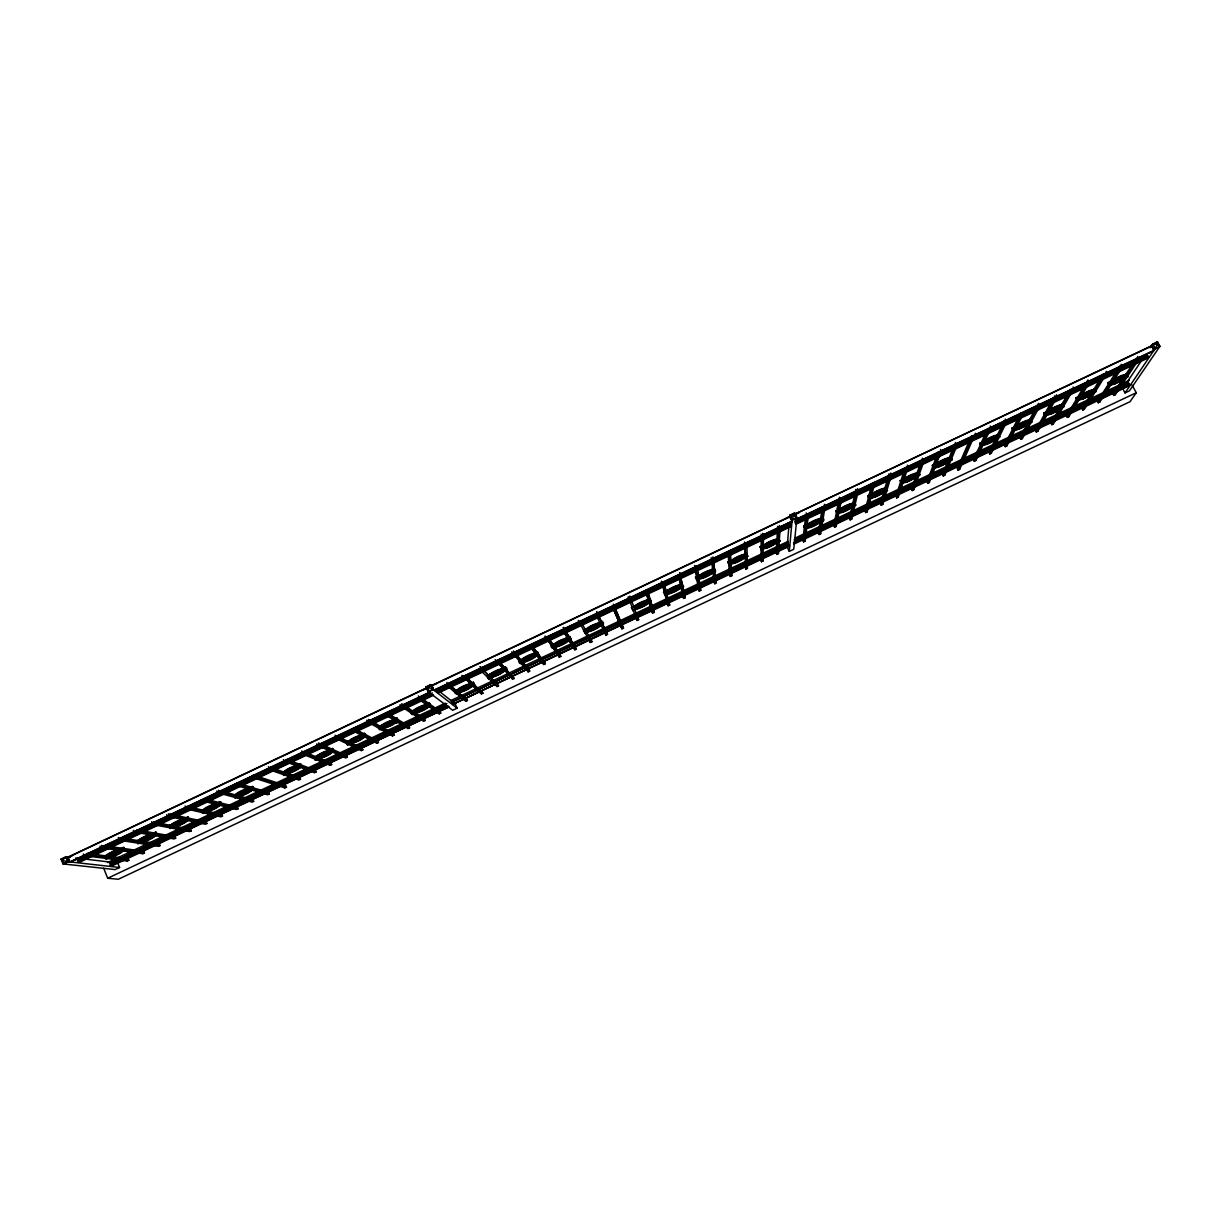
<?xml version="1.0" encoding="UTF-8"?>
<svg xmlns="http://www.w3.org/2000/svg" width="1221" height="1221" viewBox="0 0 1221 1221"><rect width="100%" height="100%" fill="white"/><g stroke="black" fill="none" stroke-linecap="round" stroke-linejoin="round"><path stroke-width="1.5" d="M61.05 859.08L62.988 860.622L62.958 863.919L67.766 861.66L65.858 856.806L61.05 859.08L62.958 863.919L63.721 862.85L63.675 864.01L115.14 869.581L119.582 867.49L117.781 863.003L75.717 857.981M764.178 545.299L760.042 546.703L761.355 549.923L765.521 547.42L761.355 549.923M761.065 536.05L761.4 561.752L762.957 561.019L763.552 535.012L762.743 533.394L762.515 544.597M761.4 561.752L761.889 535.79L761.095 534.188M776.297 551.022L777.685 526.343L778.494 527.96L776.938 554.426L778.494 553.693L780.158 527.182L779.349 525.564M778.433 540.781L778.769 535.073M779.853 541.193L778.54 537.957L779.853 541.193L775.701 543.147L779.883 540.644M784.935 519.108L789.728 516.559L431.807 685.439L433.913 690.17L792.032 521.184M787.24 523.733L791.986 521.779M791.498 519.703L790.43 517.429L790.613 518.284M789.025 524.877L787.163 547.069L789.315 551.373L793.726 549.297L796.901 518.009L794.581 513.385L789.804 515.628L792.124 520.268L789.315 551.373M788.049 542.582L788.308 544.047L451.724 702.106L788.049 542.582L788.308 544.047M790.002 524.206L789.743 522.619L790.002 524.206L437.164 690.704L436.172 689.468L437.164 690.704M789.132 544.749L789.392 546.214L452.732 704.334L789.132 544.749L789.392 546.214M791.147 526.48L790.887 524.908L437.21 691.803L437.53 692.505L438.202 693.04L791.147 526.48L790.887 524.908M796.26 517.49L795.176 515.14L795.314 515.903M794.489 514.3L796.809 518.925L1153.891 350.427L1151.372 345.909L794.489 514.3L1151.098 346.337M433.211 688.812L432.936 687.972M795.512 523.58L795.604 522.68L1148.274 356.257L1147.801 358.18L795.848 524.267L795.512 523.58L1147.419 357.509L1148.274 356.257M795.848 524.267L795.604 522.68M801.541 516.987L796.748 519.535M427.274 688.797L428.388 691.086M803.815 526.037L805.082 529.288L809.294 526.755L805.158 528.708L803.815 526.037L807.89 524.664M803.571 541.865L806.959 514.529L808.607 513.751L805.112 541.132L803.571 541.865L802.808 540.354L805.921 514.758M62.988 860.622L67.766 861.66L65.858 856.806L62.775 860.088M1144.871 355.632L1122.725 388.69L1125.045 392.918L1129.456 390.827L1159.538 346.886L1158.622 346.199L1159.95 346.276L1157.432 344.185L1157.416 341.758L1152.655 344.001L1155.173 348.534L1159.95 346.276L1157.416 341.758L1156.882 343.086L1152.242 344.612L1150.136 347.756M822.45 506.959L818.329 533.028L819.093 534.523L820.649 533.791L825.213 505.921L824.404 504.304M819.093 534.523L823.549 506.7L825.213 505.921M823.656 519.978C812.133 524.358 828.357 522.176 822.313 517.307M427.197 687.392L425.976 686.889L428.678 688.049L428.083 691.635L432.89 689.361L430.769 684.63L425.976 686.889L428.083 691.635L428.647 690.643L428.418 691.88L452.67 710.271L457.112 708.18L455.128 703.784L436.752 689.331M1156.882 343.086L1152.242 344.612L1154.776 349.13L1125.045 392.918M838.995 499.038L833.867 525.686L834.615 527.197L836.171 526.465L841.803 498.092L840.155 498.87L834.615 527.197M1157.157 343.681L1152.655 344.001L1155.173 348.534L1157.432 344.185M850.152 519.871L849.389 518.36L855.921 489.438L856.745 491.04L850.152 519.871L851.693 519.139L858.394 490.247L857.585 488.644M854.334 502.747L850.32 504.09L854.334 502.747L855.677 505.402L851.541 507.356L855.829 504.807L854.471 502.136M867.887 495.802L869.245 498.458L873.229 497.13L869.093 499.084L867.887 495.802L870.649 494.505M872.038 483.44L864.911 511.034L865.674 512.545L867.231 511.813L874.999 482.432L873.336 483.211L865.674 512.545M881.196 505.219L889.926 475.381L889.102 473.779L880.417 503.724L881.196 505.219L882.752 504.487L891.574 474.603L890.75 473M883.531 497.695L881.974 502.991L882.752 504.487M790.933 515.766L789.834 515.201L793.329 515.995L792.154 519.841L796.947 517.582L794.612 512.942L789.834 515.201L792.154 519.841L796.947 517.582L793.848 515.75L794.612 512.942L794.215 514.209L789.804 515.628M792.521 518.94L792.124 520.268L796.901 518.009L795.817 517.399M907.34 465.17L908.165 466.773L898.259 497.161L896.718 497.893L895.939 496.398L905.112 467.75M896.718 497.893L906.516 467.551L908.165 466.773M921.657 459.844L911.461 489.072L912.224 490.567L913.781 489.835L924.755 458.943L923.091 459.722L912.224 490.567M918.665 471.84L919.81 475.137L915.674 477.09M932.31 465.399L933.439 468.711L937.575 466.758L933.699 468.055L932.31 465.399L935.072 464.102M938.186 452.06L926.968 481.746L927.746 483.241L929.303 482.509L941.33 451.114L940.506 449.526M927.746 483.241L939.682 451.907L941.33 451.114M954.746 444.169L942.475 474.42L943.268 475.931L944.81 475.198L957.92 443.299L956.257 444.078L943.268 475.931M951.907 459.996L950.793 456.685L946.657 458.638L947.771 461.95L951.907 459.996L950.518 457.356L947.771 458.653M1155.356 347.741L1154.776 349.13L1159.538 346.886L1157.004 342.368M971.458 435.912L957.31 468.696L958.088 470.192L959.63 469.459L975.457 433.272M794.215 514.209L794.581 513.385M958.088 470.192L973.045 435.775M980.112 442.841L981.516 445.482L985.652 443.528L985.332 444.23L981.196 446.169L979.791 443.528L982.874 441.544M987.774 428.571L973.503 459.783L974.282 461.279L975.838 460.546L991.07 427.655L990.231 426.053M974.282 461.279L989.407 428.434L991.07 427.655M1004.334 420.696L989.01 452.472L989.788 453.968L991.345 453.235L1007.646 419.826L1005.982 420.604L989.788 453.968M1001.113 429.96L1003.54 424.939M1012.224 427.686L1013.628 430.326L1017.78 428.373L1017.398 429.09L1013.277 431.044L1011.858 428.403L1014.987 426.388M1005.295 446.642L1022.557 412.79L1024.221 412.011L1006.852 445.909L1005.295 446.642L1004.501 445.146L1020.848 412.896M1026.174 421.642L1030.692 418.971L1026.174 421.642L1027.594 424.282L1031.73 422.329L1032.111 421.611L1027.594 424.282M1026.968 424.71L1020.008 437.835L1020.802 439.331L1022.359 438.598L1040.78 404.197L1039.132 404.975L1020.802 439.331M1028.708 421.428L1037.407 405.021M1023.305 433.821L1027.685 425.61M1032.935 415.75L1036.431 409.172M1044.092 412.652L1045.512 415.277L1049.663 413.324L1049.251 414.056L1045.115 416.01L1043.696 413.385L1046.855 411.34M1053.921 397.237L1035.515 430.525L1036.308 432.005L1037.865 431.272L1057.355 396.367L1056.501 394.795M1047.236 411.462L1050.945 404.792M1036.308 432.005L1055.692 397.161L1057.355 396.367M1073.061 386.981L1073.915 388.553L1053.357 423.962L1051.815 424.694L1051.006 423.199L1058.424 410.317M1060.271 407.097L1070.466 389.362M1059.431 409.249L1063.995 406.562L1059.431 409.249L1058.012 406.624M1051.006 423.199L1054.425 419.246M1056.287 416.025L1059.08 411.172M1051.815 424.694L1072.267 389.331L1073.915 388.553M1076.342 397.435L1077.777 400.061L1081.913 398.107L1077.319 400.809L1075.899 398.183L1080.478 395.482M1066.498 415.888L1087.957 379.945L1088.827 381.517L1067.307 417.368L1066.498 415.888L1068.054 415.155L1068.863 416.651L1067.307 417.368M1071.977 408.608L1076.876 400.427M1068.863 416.651L1090.475 380.738L1088.827 381.517M1091.635 394.062L1096.244 391.346L1091.635 394.062L1090.2 391.437L1094.81 388.721M1090.811 394.322L1082.004 408.577L1082.798 410.058L1084.355 409.325L1107.035 372.924L1106.18 371.352M1092.764 391.147L1103.54 373.718M1085.515 404.67L1088.46 399.908M1095.359 388.797L1098.305 384.035M1082.798 410.058L1105.387 373.702L1107.035 372.924M457.112 708.18L433.211 689.621L431.089 684.889L430.494 685.836L430.769 684.63L428.449 687.53M1108.424 382.28L1109.874 384.905L1114.01 382.951L1113.506 383.73L1109.37 385.683L1107.935 383.058L1111.186 380.983M1098.305 402.747L1121.946 365.888L1123.595 365.11L1099.846 402.014L1098.305 402.747L1097.496 401.266L1120.054 365.918M1104.959 391.285L1107.92 386.66M1113.796 395.436L1138.506 358.074L1140.155 357.295L1115.338 394.704L1113.796 395.436L1112.987 393.956L1123.244 378.357M1125.304 375.229L1136.598 358.058M1126.891 373.58L1122.236 376.312L1123.686 378.922L1127.807 376.984L1126.891 373.58L1123.61 375.671M1112.987 393.956L1116.589 390.094M1119.688 385.409L1121.748 382.28M1123.686 378.922L1128.341 376.19M1126.907 374.481L1130.005 369.78M1133.088 365.094L1135.164 361.981M1127.822 383.806L1128.235 382.02L1127.822 383.806L1119.23 387.851M1137.926 360.027L1146.55 355.952L1147.023 354.029M1148.854 353.098L1153.311 351.282M1128.998 385.928L1129.41 384.157L1128.998 385.928L793.864 544.108M1131.974 384.951L1136.278 392.735L1129.974 401.724L118.376 879.242L107.692 878.25L103.724 868.299M65.72 857.966L66.56 856.898L70.223 857.325M61.767 859.157L66.56 856.898L68.468 861.736L119.582 867.49M431.089 684.889L426.312 687.148L428.418 691.88L433.211 689.621L428.983 687.286M427.029 687.698L68.071 857.081L69.979 861.904L429.136 692.429M68.574 857.127L427.258 687.881M432.036 685.622L789.697 516.865M69.063 857.188L72.268 855.692M427.503 688.064L422.481 690.14M794.428 514.926L799.19 512.683M70.482 861.965L429.716 692.521M434.142 690.353L792.017 521.474L789.728 516.559M796.168 519.597L1153.601 350.854L1153.235 350.168M70.971 862.011L75.275 859.706M83.333 853.998L84.005 855.677L85.668 854.898L128.846 860.317L128.205 858.745L111.294 856.577M100.03 846.122L100.702 847.801L102.366 847.008L144.444 852.945L143.819 851.373L103.526 845.604M160.058 845.588L119.063 839.132L117.384 839.926L158.501 846.321L160.058 845.588L159.432 844.016L142.628 841.33M133.394 830.372L134.081 832.05L135.745 831.257L175.671 838.217L175.03 836.644L136.889 829.914M191.285 830.845L152.427 823.381L150.763 824.175L189.713 831.577L191.285 830.845L190.629 829.288L153.602 822.069M166.758 814.636L167.445 816.3L169.124 815.521L206.883 823.488L206.242 821.916L168.437 813.842M222.481 816.116L185.806 807.646L184.127 808.424L220.925 816.849L222.481 816.116L221.84 814.56L208.989 811.553M216.789 791.025L217.491 792.688L219.154 791.895L253.693 801.388L253.037 799.831L220.284 790.735M300.473 779.303L269.185 768.299L267.506 769.093L298.916 780.051L300.473 779.303L299.817 777.746L270.223 767.261M284.188 761.217L285.851 760.439L316.071 771.947L314.514 772.679L284.188 761.217L283.47 759.554M331.654 764.59L302.518 752.563L300.854 753.357L330.097 765.323L331.654 764.59L330.983 763.033L303.525 751.617M317.506 745.497L319.185 744.703L347.252 757.234L345.68 757.966L317.506 745.497L316.804 743.833M362.835 749.877L335.836 736.843L334.172 737.621L361.279 750.61L362.835 749.877L362.164 748.32L336.813 736.004M367.49 721.901L369.154 721.123L394.001 735.164L392.445 735.897L367.49 721.901L366.773 720.253M400.809 706.181L402.472 705.402L425.152 720.466L423.595 721.199L400.809 706.181L400.076 704.532M440.735 713.11L419.124 697.542L417.46 698.336L439.178 713.842L440.735 713.11L440.048 711.568L419.826 696.947M429.609 692.78L424.587 694.856M434.386 690.537L438.934 688.095M467.429 700.503L447.664 684.081L446.001 684.859L465.873 701.251L467.429 700.503L448.336 683.607M462.637 676.999L464.301 676.22L482.997 693.162L481.44 693.894L461.904 675.366M480.952 668.36L479.288 669.154L497.008 686.538L498.565 685.805L480.204 666.727L498.565 685.805M495.924 661.294L497.588 660.515L514.133 678.464L512.576 679.197L495.177 659.661M512.561 653.449L514.224 652.655L529.7 671.123L528.144 671.855L511.813 651.816M545.833 637.744L547.496 636.965L560.836 656.425L559.279 657.157L545.085 636.11L552.335 646.626M564.133 629.12L562.469 629.899L574.832 649.816L576.388 649.084L563.369 627.487L576.388 649.084M597.39 613.415L595.726 614.209L605.952 635.134L607.509 634.401L596.626 611.797L607.509 634.401M668.146 605.769L662.225 582.829L663.888 582.051L669.703 605.036L668.146 605.769L661.904 582.982M680.494 574.206L678.83 574.984L683.699 598.427L685.256 597.695L679.715 572.588L684.157 594.368M699.236 591.101L695.451 567.139L697.115 566.361L700.793 590.369L699.236 591.101L698.504 589.575M713.72 558.516L712.072 559.31L714.789 583.76L716.345 583.028L712.942 556.913M745.863 569.093L745.283 543.635L746.947 542.841L747.42 568.36L745.863 569.093L744.535 543.849M761.889 535.79L763.552 535.012M778.494 527.96L780.158 527.182M856.745 491.04L858.394 490.247M889.926 475.381L891.574 474.603M136.996 832.356L78.602 859.905L76.862 859.019L77.137 859.737L86.905 855.143M89.194 854.059L135.668 832.127M139.118 830.494L203.709 800.03M206.242 798.824L430.418 693.04M436.477 690.17L790.094 523.305M794.795 521.092L854.99 492.674M858.18 491.193L887.682 477.258M890.948 475.732L1069.993 391.224M1073.442 389.606L1135.362 360.378M1138.796 358.76L1147.404 354.701M140.446 830.738L186.813 808.851M190.247 807.218L219.459 793.452M222.894 791.818L432.448 692.933M794.703 521.993L855.066 493.498M858.516 491.88L887.85 478.037M891.299 476.404L953.387 447.115M956.837 445.482L1084.462 385.256M1087.911 383.623L1101.708 377.121M1105.158 375.488L1134.477 361.66M78.083 862.133L432.799 694.734L433.501 695.268L79.548 862.285L78.083 862.133L77.808 861.416L430.769 694.856M437.53 692.505L791.223 525.595M795.939 523.366L1148.64 356.929M77.808 861.416L79.258 861.583L431.456 695.375M437.21 691.803L437.896 692.338L790.811 525.808M108.532 854.166L104.365 856.119L108.059 854.929M118.803 849.312L123.855 847.481L124.969 850.259L119.917 852.105L124.084 850.137L122.97 847.343M136.706 840.872L140.873 838.903L142.857 841.818L137.82 843.65L142.857 841.818M152.518 833.394L156.151 832.234L157.28 835.011L153.113 836.98L152.259 836.843L156.441 834.874L155.296 832.081M172.97 823.748L168.803 825.717L169.612 825.884M184.615 818.253L188.187 817.108L189.331 819.886L185.165 821.855L184.371 821.687L188.538 819.718L187.393 816.941M201.267 810.393L206.196 808.607L207.341 811.385L203.19 813.354M217.079 802.93L220.604 801.815L221.764 804.578L217.597 806.547L216.85 806.364L221.016 804.395L219.856 801.617M237.744 793.177L234.31 795.344M249.389 787.682L252.869 786.583L254.029 789.346L249.878 791.315L253.327 789.148L252.167 786.37M281.654 772.466L286.462 770.741L287.637 773.488L283.486 775.457L286.981 773.259M297.451 765.002L300.229 763.69L302.045 766.696L297.878 768.65L302.045 766.696M318.101 755.265L313.934 757.218L315.125 759.981L319.887 758.272L315.125 759.981M332.509 748.458L328.357 750.427L329.533 753.174L334.295 751.48L332.509 748.458L333.699 751.205L329.533 753.174M347.375 741.452L350.717 740.414M361.782 734.645L364.56 733.333L366.3 736.37L362.149 738.323L365.751 736.08L364.56 733.333M379.792 726.144L382.57 724.831M392.826 719.993L396.978 718.04L398.687 721.077C394.536 727.899 391.102 715.521 394.536 723.046M412.072 710.912L415.308 709.935M426.465 704.12L429.243 702.808L430.906 705.875L426.755 707.829L430.464 705.54L429.243 702.808M455.967 690.201L459.142 689.239L456.379 690.552M473.519 682.463L468.971 684.065L473.519 682.463L474.755 685.179L470.604 687.148L474.755 685.179M488.202 674.984L490.979 673.671L492.582 676.77L488.431 678.723L486.828 675.64M505.372 666.88C495.146 673.473 507.844 662.545 506.959 669.978L502.457 671.565L506.959 669.978M520.085 663.247C530.677 657.173 518.666 668.33 518.833 660.53L523.305 658.958A6.242 1.206 -24.7 0 0 523.107 659.798M533.226 653.739L537.683 652.182L533.531 654.135M552.594 644.596C560.973 642.063 546.474 644.963 552.747 648.382L556.898 646.413L555.357 643.299M565.598 638.461L569.749 636.507L571.275 639.636C566.62 644.886 562.713 636.507 570.009 636.919M587.576 628.082L589.087 631.226L584.935 633.18L583.424 630.051L587.82 628.525M597.817 623.259L601.968 621.306L599.419 623.046M631.364 607.417L635.515 605.463L636.965 608.623L632.814 610.592L631.532 607.89M645.741 600.64L649.893 598.687C655.601 607.661 637.713 601.449 650.045 599.16L651.327 601.846M663.568 592.231L667.719 590.262L669.139 593.452L664.987 595.405L663.568 592.231L667.719 590.262M678.052 585.943L680.708 584.142M695.527 577.136L699.679 575.183L700.991 577.869L696.916 580.341L695.527 577.136L696.916 580.341M714.041 568.406C703.54 575.198 716.468 564.026 715.414 571.611L711.263 573.565L715.414 571.611M727.869 561.889L732.005 559.92L733.333 562.606L729.212 565.094L727.869 561.889L729.212 565.094M746.382 553.144L747.71 556.364L743.558 558.318L742.231 555.097L744.993 553.8M777.167 538.614L774.373 540.476L777.136 539.178M818.177 519.261L820.939 517.963M886.385 487.072L882.066 489.667L883.424 492.322L887.56 490.369L883.607 491.697M917.292 472.496L914.3 474.45L917.063 473.138M998.595 434.127L994.123 436.782L998.244 434.829M1058.424 405.876L1062.56 403.937L1059.385 405.983M119.689 849.434L123.855 847.481M138.95 840.353L141.728 839.041M153.373 833.546L156.151 832.234M185.409 818.421L188.187 817.108M217.842 803.128L220.604 801.815M250.091 787.896L252.869 786.583M298.092 765.246L300.87 763.934M314.56 757.478L318.712 755.524M378.937 727.09L383.089 725.137M491.346 674.053L487.194 676.007L488.431 678.723M520.543 660.271L523.305 658.958M727.899 562.408L732.005 559.92M742.246 555.647L745.008 554.334M818.085 519.856L820.848 518.543M867.734 496.428L870.481 495.115M883.439 489.01L886.202 487.713M979.791 443.528L982.554 442.231M1011.858 428.403L1014.62 427.106M1043.696 413.385L1046.443 412.088M1075.899 398.183L1078.647 396.886M1090.2 391.437L1094.337 389.484M1107.935 383.058L1112.072 381.12M105.479 858.912L110.562 857.066L109.447 854.273M174.099 826.525L169.933 828.494L174.908 826.693L173.779 823.916M202.411 813.171L207.341 811.385M238.904 795.955L234.737 797.908L239.621 796.153L238.461 793.391M351.343 742.887L347.176 744.841L351.907 743.162M379.609 729.548C390.369 723.397 378.342 734.569 378.418 726.8M394.032 722.74L398.183 720.772L396.978 718.04M488.064 678.357L492.582 676.77M538.629 654.502L534.477 656.455L538.934 654.899L537.377 651.785M556.623 646.001L552.747 648.382M566.865 641.178L571.275 639.636M588.858 630.799L584.935 633.18M647.038 603.342L651.19 601.373M679.242 588.14C689.697 582.127 677.64 593.269 677.945 585.439M696.84 579.838L700.991 577.869M729.181 564.575L733.333 562.606M743.558 558.318L747.695 555.83M915.903 476.449L920.039 474.496M948.045 461.279L952.182 459.325M106.395 859.035L110.562 857.066M412.377 714.621C422.435 708.058 409.966 718.772 411.156 711.889M456.227 693.925C466.391 687.438 453.876 698.137 454.578 690.857M603.449 624.45C591.712 628.189 608.363 625.335 601.968 621.306M107.57 862.545L114.453 859.294M117.903 857.661L129.975 851.968M133.41 850.35L145.482 844.657M148.931 843.024L445.314 703.143M450.473 700.717L788.217 541.315M795.115 538.064L1008.775 437.21M1012.224 435.592L1088.048 399.801M1091.498 398.183L1129.394 380.296M198.657 822.328L109.676 863.552L259.234 792.154M262.668 790.536L274.725 784.844M278.174 783.21L446.932 703.571M794.245 539.651L897.542 490.903M900.991 489.27L1086.919 401.526M1090.353 399.893L1128.235 382.02M109.676 863.552L445.848 704.853M451.724 702.106L788.369 543.223M794.581 540.308L1128.586 382.661M202.091 820.71L214.118 815.033M217.567 813.415L229.594 807.737M233.028 806.104L446.153 705.524M794.489 541.117L943.97 470.573M947.404 468.94L990.368 448.672M993.802 447.054L1100.335 396.779M1103.769 395.146L1115.796 389.484M110.317 865.14L447.939 705.799L448.855 706.944L111.905 865.964L110.317 865.14L111.905 865.964M793.619 542.643L1129.41 384.157M110.592 865.826L448.855 706.944M452.732 704.334L789.453 545.405M793.543 543.452L1129.761 384.798M173.474 837.377L175.03 836.644M251.48 800.564L253.037 799.831M316.071 771.947L315.4 770.39L313.843 771.123L314.514 772.679M377.732 740.979L376.175 741.712L376.862 743.253L378.418 742.521L377.732 740.979L353.403 728.174M425.152 720.466L424.465 718.91L422.909 719.657L423.595 721.199M440.048 711.568L438.492 712.301L439.178 713.842M450.946 687.927L465.186 699.709L466.743 698.961M529.7 671.123L528.998 669.581L527.441 670.314L528.144 671.855M544.566 662.24L543.009 662.972L543.711 664.499L545.268 663.766L544.566 662.24L531.227 644.642M606.776 632.875L605.234 633.607L605.952 635.134M647.023 590.002L653.433 610.851L651.877 611.584L652.609 613.11L654.166 612.377L647.267 589.88L645.604 590.674L652.609 613.11M667.414 604.242L668.971 603.51L666.712 594.627M683.699 598.427L682.966 596.916L684.523 596.184L685.256 597.695M715.598 581.517L714.041 582.249L714.789 583.76M730.326 576.419L728.678 551.465L730.341 550.686L731.883 575.686L730.326 576.419L729.578 574.908L731.135 574.175L730.799 568.803M745.115 567.582L746.672 566.849L747.42 568.36M777.731 552.182L776.19 552.915L776.938 554.426M802.808 540.354L804.364 539.621L805.112 541.132M849.389 518.36L850.93 517.628L851.693 519.139M895.939 496.398L897.496 495.665L898.259 497.161M1004.501 445.146L1006.058 444.413L1006.852 445.909M1097.496 401.266L1099.037 400.534L1099.846 402.014M614.132 605.83L623.504 628.113L621.947 628.846L621.23 627.319L622.786 626.587L613.354 604.212M84.005 855.677L127.274 861.049L128.846 860.317M100.702 847.801L142.888 853.693L144.444 852.945M175.671 838.217L174.115 838.949L134.081 832.05M206.883 823.488L205.326 824.221L167.445 816.3M238.095 808.76L236.523 809.492L200.809 800.564L202.472 799.77L238.095 808.76L237.439 807.188L203.571 798.565M253.693 801.388L252.137 802.121L217.491 792.688M269.292 794.032L267.735 794.764L234.173 784.813L235.836 784.035L269.292 794.032L268.635 792.475L236.905 782.905M409.584 727.808L385.821 713.262L384.157 714.041L408.028 728.555L409.584 727.808L408.898 726.266L386.675 712.591M590.399 642.475L591.941 641.742L591.223 640.216L589.682 640.949L590.399 642.475L579.212 621.993M637.057 620.451L638.614 619.719L629.868 596.107L630.647 597.725L628.983 598.519L628.205 596.886L637.057 620.451L636.324 618.925M250.458 776.831L284.92 787.911L286.477 787.179L285.806 785.637L253.235 774.969M107.692 878.25L1136.278 392.735M77.137 859.737L78.602 859.905M109.402 862.865L111.004 863.705M100.29 856.15L104.044 856.623M86.889 853.448L107.54 856.104M118.391 848.732L122.054 849.251M127.564 850.03L131.242 850.549M120.253 837.759L138.904 840.735M186.95 806.409L205.311 810.698M67.033 861.293L68.468 861.736L63.675 864.01L62.393 860.774M252.121 776.037L286.477 787.179M286.92 759.462L315.4 770.39M318.467 743.04L346.581 755.677L347.252 757.234M336.859 737.606L343.635 740.888M376.862 743.253L350.839 729.761L352.503 728.983L378.418 742.521M374.572 724.664L377.701 726.419M397.771 721.153L402.548 724.084M406.166 708.562L409.203 710.576M415.293 714.606L421.398 718.65M401.74 703.754L424.465 718.91M418.177 697.725L422.527 700.854M452.426 703.678L453.342 704.822M451.434 701.449L452.35 702.594M431.807 685.439L436.813 683.378M433.165 688.827L432.371 686.843M463.247 676.571L481.44 693.894M464.911 675.793L482.997 693.162M496.459 661.049L506.746 672.115M498.122 660.256L514.133 678.464M518.833 660.53L520.405 663.644M513.018 653.235L516.62 657.509M520.222 661.767L526.236 668.894M528.998 669.581L513.476 651.022L514.224 652.655M1152.899 348.565L1152.487 346.535L1152.334 347.436M543.711 664.499L529.197 645.604L530.86 644.81L545.268 663.766M529.563 645.421L535.164 652.731M537.408 655.662L541.88 661.507M554.41 649.618L557.524 654.12M547.771 636.828L559.096 653.388M562.667 629.807L573.168 646.748M1137.621 356.501L1138.506 358.074M1121.076 364.316L1121.946 365.888M1114.529 393.223L1115.338 394.704M1090.674 390.674L1092.108 393.299M1083.546 407.845L1084.355 409.325M591.941 641.742L580.769 621.26L579.105 622.054L578.342 620.421M1054.837 395.573L1055.692 397.161M1052.563 422.466L1053.357 423.962M1038.277 403.388L1039.132 404.975M1037.056 429.792L1037.865 431.272M1026.556 420.924L1027.975 423.565M1021.565 437.103L1022.359 438.598M1005.142 419.017L1005.982 420.604M990.552 451.739L991.345 453.235M975.045 459.05L975.838 460.546M955.417 442.49L956.257 444.078M958.851 467.964L959.63 469.459M944.031 473.687L944.81 475.198M922.267 458.134L923.091 459.722M928.525 481.013L929.303 482.509M913.003 488.339L913.781 489.835M866.452 510.302L867.231 511.813M839.331 497.268L840.155 498.87M835.408 524.954L836.171 526.465M822.221 517.902L823.565 520.573M819.886 532.295L820.649 533.791M806.15 512.927L806.959 514.529M760.042 546.703L761.37 549.374M762.209 559.508L762.957 561.019M744.489 542.017L745.283 543.635M746.382 553.693L747.71 556.364M742.231 555.097L743.543 557.783M732.035 560.454L733.363 563.14M731.135 574.175L731.883 575.686M695.451 567.139L694.673 565.521L698.214 587.728M700.06 588.843L700.793 590.369M683.485 586.675L682.188 583.989M661.446 581.211L662.225 582.829M668.971 603.51L669.703 605.036M653.433 610.851L654.166 612.377M637.881 618.192L638.614 619.719M622.786 626.587L623.504 628.113M569.749 636.507L571.016 639.209M574.114 648.29L574.832 649.816M560.836 656.425L560.118 654.899L558.562 655.631L559.279 657.157M511.874 677.655L512.576 679.197M496.321 685.012L497.008 686.538M490.979 673.671L492.216 676.403M473.122 682.096L474.359 684.828M465.186 699.709L465.873 701.251M446.917 682.432L447.664 684.081M418.391 695.894L419.124 697.542M407.341 726.999L408.028 728.555M394.001 735.164L393.315 733.623L368.437 719.474L369.154 721.123M391.758 734.355L392.445 735.897M360.592 749.068L361.279 750.61M346.566 742.368L347.756 745.115M335.119 735.179L335.836 736.843M329.426 763.766L330.097 765.323M621.23 627.319L612.423 606.7L621.947 628.846M301.801 750.915L302.518 752.563M300.229 763.69L301.404 766.452M284.264 786.37L284.92 787.911M268.467 766.635L269.185 768.299M218.467 790.231L219.154 791.895M185.119 805.967L185.806 807.646M151.755 821.718L152.427 823.381M140.873 838.903L142.002 841.681M142.262 852.121L142.888 853.693M118.376 837.469L119.063 839.132M126.648 859.477L127.274 861.049M101.694 845.329L102.366 847.008M632.814 610.592L636.965 608.623M645.36 590.781L651.327 609.859M664.987 595.405L669.139 593.452M663.552 582.203L665.811 591.086M678.433 575.183L682.966 596.916M696.611 566.59L698.336 577.716M698.916 581.425L699.77 586.996M711.278 557.692L713.827 580.357M713.751 564.484L714.377 570.161M714.987 575.839L715.399 579.624M728.006 551.648L729.578 574.908M729.654 550.869L730.112 558.043M1079.669 396.337A8.333 1.48 -28.4 0 1 1088.644 391.041A8.333 1.48 -28.4 0 1 1093.054 390.644M1090.094 393.223A8.333 1.48 -28.4 0 1 1082.233 397.374M1078.631 397.466A8.333 1.48 -28.4 0 1 1078.86 397.13M1089.269 391.224A6.471 1.16 -28.4 0 1 1091.452 391.407M1090.2 392.643A6.471 1.16 -28.4 0 1 1081.409 397.176M1083.79 393.895A6.471 1.16 -28.4 0 1 1088.674 391.453M903.067 479.685A8.135 1.526 -27.3 0 1 912.438 474.252A8.135 1.526 -27.3 0 1 916.361 474.465M911.11 478.144A8.135 1.526 -27.3 0 1 906.669 480.235M914.208 475.702A6.319 1.19 -27.3 0 1 905.555 480.158M905.799 478.098A6.319 1.19 -27.3 0 1 912.423 474.679M913.552 474.328A6.319 1.19 -27.3 0 1 915.185 474.42M935.683 464.087A8.165 1.511 -27.5 0 1 945.451 458.745A8.165 1.511 -27.5 0 1 948.03 459.722M944.779 462.072A8.165 1.511 -27.5 0 1 940.353 464.423M934.828 464.896A8.165 1.511 -27.5 0 1 935.194 464.514M947.114 459.691A6.349 1.175 -27.5 0 1 942.749 462.851A6.349 1.175 -27.5 0 1 937.102 465.155M937.453 463.293A6.349 1.175 -27.5 0 1 940.491 461.37M941.208 461.004A6.349 1.175 -27.5 0 1 943.314 459.996M943.986 459.737A6.349 1.175 -27.5 0 1 946.87 459.004M838.461 510.378A8.089 1.542 -26.9 0 1 847.557 504.838A8.089 1.542 -26.9 0 1 852.258 504.716M848.885 507.325A8.089 1.542 -26.9 0 1 841.941 510.714M848.656 504.868A6.288 1.19 -26.9 0 1 850.991 504.884M849.724 506.272A6.288 1.19 -26.9 0 1 840.643 510.561M841.467 508.47A6.288 1.19 -26.9 0 1 848.046 505.067M871.382 494.429A8.104 1.526 -27.1 0 1 880.234 489.453A8.104 1.526 -27.1 0 1 884.569 489.255M880.051 492.719A8.104 1.526 -27.1 0 1 878.296 493.681M877.38 494.139A8.104 1.526 -27.1 0 1 875.594 494.963M882.814 490.201A6.303 1.19 -27.1 0 1 877.762 493.574A6.303 1.19 -27.1 0 1 872.359 495.451M872.74 493.971A6.303 1.19 -27.1 0 1 876.129 491.742M876.831 491.376A6.303 1.19 -27.1 0 1 878.25 490.689M879.624 490.109A6.303 1.19 -27.1 0 1 882.279 489.331M806.669 525.167A8.059 1.542 -26.7 0 1 816.223 519.688A8.059 1.542 -26.7 0 1 819.932 520.177M817.704 521.916A8.059 1.542 -26.7 0 1 813.507 524.282M812.606 524.709A8.059 1.542 -26.7 0 1 810.011 525.778M818.467 520.726A6.273 1.19 -26.7 0 1 809.08 525.579M808.47 524.313A6.273 1.19 -26.7 0 1 811.095 522.496M811.767 522.13A6.273 1.19 -26.7 0 1 813.873 521.062M814.575 520.757A6.273 1.19 -26.7 0 1 817.566 519.749M1113.003 380.219A8.379 1.48 -28.5 0 1 1121.687 375.503A8.379 1.48 -28.5 0 1 1125.136 375.519M1122.801 377.625A8.379 1.48 -28.5 0 1 1118.619 380.204M1111.324 381.608A8.379 1.48 -28.5 0 1 1111.782 381.181M1123.32 376.526A6.517 1.145 -28.5 0 1 1118.467 379.929A6.517 1.145 -28.5 0 1 1112.987 382.158M1115.292 379.121A6.517 1.145 -28.5 0 1 1118.818 377.167M1119.52 376.831A6.517 1.145 -28.5 0 1 1122.877 375.671M1016.635 425.702A8.257 1.496 -28 0 1 1025.564 420.894A8.257 1.496 -28 0 1 1028.815 421.184M1024.663 424.374A8.257 1.496 -28 0 1 1017.673 427.777M1015.094 427.014A8.257 1.496 -28 0 1 1015.506 426.617M1027.487 421.428A6.41 1.16 -28 0 1 1022.664 425.137A6.41 1.16 -28 0 1 1016.437 427.442M1019.55 424.206A6.41 1.16 -28 0 1 1023.763 422.039M1024.419 421.764A6.41 1.16 -28 0 1 1027.472 421.276M1048.091 411.05A8.288 1.496 -28.2 0 1 1057.676 405.738A8.288 1.496 -28.2 0 1 1060.438 406.471M1058.134 408.302A8.288 1.496 -28.2 0 1 1053.845 410.836M1046.794 412.271A8.288 1.496 -28.2 0 1 1047.114 411.904M1058.958 407.066A6.441 1.16 -28.2 0 1 1049.434 412.271M1050.991 409.462A6.441 1.16 -28.2 0 1 1058.164 406.089M1058.592 405.998A6.441 1.16 -28.2 0 1 1059.217 405.983M983.378 441.773A8.211 1.511 -27.8 0 1 992.948 436.248A8.211 1.511 -27.8 0 1 996.458 436.66M993.512 438.95A8.211 1.511 -27.8 0 1 991.849 439.957M990.964 440.46A8.211 1.511 -27.8 0 1 989.147 441.392M994.642 437.591A6.38 1.175 -27.8 0 1 989.62 440.781A6.38 1.175 -27.8 0 1 984.721 442.567M986.171 440.171A6.38 1.175 -27.8 0 1 992.23 436.965A6.38 1.175 -27.8 0 1 995.405 436.569M391.224 723.549A8.089 1.542 -23.8 0 1 386.675 725.564M381.669 726.8A8.089 1.542 -23.8 0 1 384.111 723.61A8.089 1.542 -23.8 0 1 393.879 719.78M393.986 721.046A6.303 1.206 -23.8 0 1 388.827 724.312A6.303 1.206 -23.8 0 1 382.845 725.976M382.646 725.915A6.303 1.206 -23.8 0 1 382.722 725.228M383.302 724.679A6.303 1.206 -23.8 0 1 390.262 721.184M390.918 720.97A6.303 1.206 -23.8 0 1 393.727 720.512M215.522 806.409A8.272 1.511 -22.7 0 1 211.05 808.516M209.157 809.233A8.272 1.511 -22.7 0 1 206.563 810.027M204.579 810.378A8.272 1.511 -22.7 0 1 205.723 807.844A8.272 1.511 -22.7 0 1 215.491 803.784M216.392 805.28A6.426 1.175 -22.7 0 1 211.035 808.165A6.426 1.175 -22.7 0 1 205.632 809.615M205.326 808.806A6.426 1.175 -22.7 0 1 209.859 806.119A6.426 1.175 -22.7 0 1 215.583 804.257M245.97 792.124A8.226 1.511 -22.9 0 1 244.124 792.963M243.177 793.36A8.226 1.511 -22.9 0 1 241.3 794.062M236.34 795.176A8.226 1.511 -22.9 0 1 239.255 791.91A8.226 1.511 -22.9 0 1 249.206 788.247M247.771 790.689A6.395 1.175 -22.9 0 1 238.675 794.352M237.622 794.352A6.395 1.175 -22.9 0 1 237.454 793.787M238.293 792.994A6.395 1.175 -22.9 0 1 239.835 792.032M240.476 791.696A6.395 1.175 -22.9 0 1 246.184 789.392M150.458 837.163A8.364 1.496 -22.3 0 1 145.818 839.224M139.606 840.826A8.364 1.496 -22.3 0 1 140.919 838.415A8.364 1.496 -22.3 0 1 149.939 834.553M152.014 835.668A6.502 1.16 -22.3 0 1 141.987 839.972M140.507 839.544A6.502 1.16 -22.3 0 1 149.817 834.996M181.746 822.435A8.318 1.511 -22.5 0 1 176.099 824.709M171.489 825.564A8.318 1.511 -22.5 0 1 174.878 822.267A8.318 1.511 -22.5 0 1 184.585 818.742M185.18 818.681A8.318 1.511 -22.5 0 1 185.653 818.665M183.455 821.046A6.471 1.175 -22.5 0 1 173.779 824.816M173.611 823.519A6.471 1.175 -22.5 0 1 175.122 822.572M175.748 822.237A6.471 1.175 -22.5 0 1 181.532 819.902M116.606 853.174A8.41 1.496 -22.1 0 1 114.698 853.998M113.721 854.379A8.41 1.496 -22.1 0 1 111.798 855.051M106.975 856.013A8.41 1.496 -22.1 0 1 111.859 851.983A8.41 1.496 -22.1 0 1 121.81 849.221M118.635 851.709A6.532 1.16 -22.1 0 1 109.325 855.234M108.928 854.059A6.532 1.16 -22.1 0 1 110.378 853.128M111.004 852.792A6.532 1.16 -22.1 0 1 116.865 850.427M421.55 709.264A8.074 1.542 -24 0 1 417.063 710.988M414.346 711.584A8.074 1.542 -24 0 1 416.88 708.104A8.074 1.542 -24 0 1 427.213 704.456M425.763 706.349A6.273 1.206 -24 0 1 420.97 709.142A6.273 1.206 -24 0 1 415.72 710.79M415.033 709.981A6.273 1.206 -24 0 1 415.628 709.432M416.529 708.791A6.273 1.206 -24 0 1 418.345 707.753M419.032 707.402A6.273 1.206 -24 0 1 420.467 706.745M421.199 706.44A6.273 1.206 -24 0 1 424.435 705.402M326.236 754.242A8.15 1.526 -23.4 0 1 321.611 756.165M316.926 757.142A8.15 1.526 -23.4 0 1 319.826 753.922A8.15 1.526 -23.4 0 1 329.349 750.243M329.533 751.617A6.334 1.19 -23.4 0 1 325 754.441A6.334 1.19 -23.4 0 1 319.185 756.348M318.101 756.211A6.334 1.19 -23.4 0 1 318.086 755.891M318.742 755.158A6.334 1.19 -23.4 0 1 325.671 751.663M326.343 751.449A6.334 1.19 -23.4 0 1 328.983 750.9M357.356 739.56A8.12 1.542 -23.6 0 1 351.984 741.559M349.969 741.971A8.12 1.542 -23.6 0 1 352.121 738.674A8.12 1.542 -23.6 0 1 362.652 734.92M361.095 736.996A6.319 1.19 -23.6 0 1 355.983 739.789A6.319 1.19 -23.6 0 1 350.931 741.208M350.442 740.46A6.319 1.19 -23.6 0 1 350.992 739.926M351.862 739.3A6.319 1.19 -23.6 0 1 353.647 738.278M354.319 737.942A6.319 1.19 -23.6 0 1 355.769 737.286M356.501 736.98A6.319 1.19 -23.6 0 1 359.829 735.897M292.277 770.237A8.181 1.526 -23.1 0 1 287.759 771.87M285.119 772.359A8.181 1.526 -23.1 0 1 287.042 769.428A8.181 1.526 -23.1 0 1 297.024 765.491M296.825 767.322A6.364 1.19 -23.1 0 1 291.407 770.237A6.364 1.19 -23.1 0 1 286.233 771.58M285.79 771.123A6.364 1.19 -23.1 0 1 291.132 767.78M291.865 767.475A6.364 1.19 -23.1 0 1 294.673 766.513M730.784 560.988A8.028 1.542 -26.2 0 1 740.14 555.601A8.028 1.542 -26.2 0 1 744.291 555.876M740.689 558.485A8.028 1.542 -26.2 0 1 735.393 561.065M743.009 556.181A6.242 1.206 -26.2 0 1 737.255 559.89A6.242 1.206 -26.2 0 1 731.974 561.217M731.928 561.08A6.242 1.206 -26.2 0 1 739.239 556.349M739.895 556.104A6.242 1.206 -26.2 0 1 742.994 555.524M745.069 557.432A8.028 1.542 -26.2 0 1 732.859 563.659A8.028 1.542 -26.2 0 1 736.629 559.111A8.028 1.542 -26.2 0 1 745.344 557.097M564.606 641.59A8.013 1.557 -25 0 1 560.241 643.772M553.51 645.268A8.013 1.557 -25 0 1 559.905 640.537A8.013 1.557 -25 0 1 568.009 638.43M565.705 640.308A6.227 1.206 -25 0 1 556.15 644.673M555.128 644.184A6.227 1.206 -25 0 1 556.181 643.101M556.639 642.765A6.227 1.206 -25 0 1 563.232 639.56M564.423 639.209A6.227 1.206 -25 0 1 566.391 639.194M594.978 627.38A8.013 1.557 -25.2 0 1 590.506 629.364M585.683 630.097A8.013 1.557 -25.2 0 1 592.216 625.289A8.013 1.557 -25.2 0 1 600.183 623.259M598.366 624.603A6.227 1.206 -25.2 0 1 589.209 629.334M588.705 629.456A6.227 1.206 -25.2 0 1 587.896 629.532M587.408 629.441A6.227 1.206 -25.2 0 1 588.904 627.548M590.018 626.831A6.227 1.206 -25.2 0 1 591.33 626.114M592.017 625.763A6.227 1.206 -25.2 0 1 594.154 624.816M594.825 624.557A6.227 1.206 -25.2 0 1 597.603 623.824M499.71 672.298A8.043 1.557 -24.5 0 1 495.253 674.404M490.094 675.839A8.043 1.557 -24.5 0 1 493.925 671.703A8.043 1.557 -24.5 0 1 503.647 668.803M501.114 670.924A6.242 1.206 -24.5 0 1 491.498 675.03M490.72 674.572A6.242 1.206 -24.5 0 1 491.315 673.839M491.681 673.534A6.242 1.206 -24.5 0 1 498.687 670.024M499.908 669.657A6.242 1.206 -24.5 0 1 502.106 669.703M530.937 657.615A8.028 1.557 -24.7 0 1 525.564 659.905M521.84 660.653A8.028 1.557 -24.7 0 1 526.251 656.44A8.028 1.557 -24.7 0 1 535.668 653.479M533.913 655.173A6.242 1.206 -24.7 0 1 524.511 659.752M523.58 658.623A6.242 1.206 -24.7 0 1 524.404 657.982M524.908 657.646A6.242 1.206 -24.7 0 1 526.77 656.577M527.472 656.226A6.242 1.206 -24.7 0 1 529.609 655.28M530.311 655.021A6.242 1.206 -24.7 0 1 533.18 654.227M465.995 688.293A8.043 1.542 -24.3 0 1 464.163 689.117M463.247 689.499A8.043 1.542 -24.3 0 1 460.638 690.43M458.531 690.918A8.043 1.542 -24.3 0 1 460.393 687.606A8.043 1.542 -24.3 0 1 470.97 683.806M469.673 685.485A6.258 1.206 -24.3 0 1 465.262 688.262A6.258 1.206 -24.3 0 1 459.813 690.14M458.837 689.316A6.258 1.206 -24.3 0 1 459.89 688.43M460.393 688.095A6.258 1.206 -24.3 0 1 462.225 687.041M462.912 686.69A6.258 1.206 -24.3 0 1 464.346 686.034M465.766 685.469A6.258 1.206 -24.3 0 1 468.254 684.722M762.713 546.123A8.043 1.542 -26.4 0 1 771.58 540.689A8.043 1.542 -26.4 0 1 776.693 540.384M773.519 542.887A8.043 1.542 -26.4 0 1 771.87 543.849M771 544.322A8.043 1.542 -26.4 0 1 769.184 545.192M768.299 545.589A8.043 1.542 -26.4 0 1 766.574 546.275M774.602 541.575A6.258 1.206 -26.4 0 1 765.14 546.184M764.499 545.222A6.258 1.206 -26.4 0 1 767.353 543.147M768.009 542.765A6.258 1.206 -26.4 0 1 770.115 541.712M770.817 541.407A6.258 1.206 -26.4 0 1 773.351 540.491M774.297 540.293A6.258 1.206 -26.4 0 1 774.969 540.277M666.208 591.666A8.013 1.557 -25.7 0 1 676.083 585.866A8.013 1.557 -25.7 0 1 679.38 586.889M678.204 587.744A8.013 1.557 -25.7 0 1 670.573 591.575M678.662 586.706A6.227 1.206 -25.7 0 1 673.961 589.758A6.227 1.206 -25.7 0 1 668.528 591.636M667.948 591.605A6.227 1.206 -25.7 0 1 669.505 589.499M670.07 589.148A6.227 1.206 -25.7 0 1 678.128 585.821M708.668 573.595A8.013 1.557 -26 0 1 706.959 574.542M706.074 574.984A8.013 1.557 -26 0 1 704.273 575.808M698.168 577.014A8.013 1.557 -26 0 1 705.189 571.977A8.013 1.557 -26 0 1 712.637 570.176M710.042 572.191A6.242 1.206 -26 0 1 704.868 575.167A6.242 1.206 -26 0 1 700.244 576.526M699.77 576.251A6.242 1.206 -26 0 1 704.883 572.496M705.585 572.161A6.242 1.206 -26 0 1 708.867 570.924M709.401 570.787A6.242 1.206 -26 0 1 710.973 570.802M643.864 604.258A8.013 1.557 -25.5 0 1 639.407 606.364M633.913 607.325A8.013 1.557 -25.5 0 1 640.659 602.426A8.013 1.557 -25.5 0 1 648.412 600.488M644.459 601.327A6.227 1.206 -25.5 0 1 646.794 601.419M645.94 602.441A6.227 1.206 -25.5 0 1 636.416 606.791A6.227 1.206 -25.5 0 1 640.415 602.93M641.132 602.594A6.227 1.206 -25.5 0 1 643.864 601.51M69.215 860.317L67.964 858.241L69.215 860.317M835.973 510.866L837.209 514.133L841.467 511.584L837.316 513.537L835.973 510.866M900.182 480.57L901.342 483.852L905.692 481.272L901.556 483.226L900.182 480.57M995.848 438.721L995.512 439.423L999.999 436.767L995.848 438.721M1084.065 398.092A6.487 1.145 -28.4 0 0 1092.398 392.552A6.487 1.145 -28.4 0 0 1083.592 396.092A6.487 1.145 -28.4 0 0 1084.065 398.092M1083.302 398.809A8.333 1.48 -28.4 0 0 1094.047 391.682A8.333 1.48 -28.4 0 0 1082.706 396.23A8.333 1.48 -28.4 0 0 1083.302 398.809M907.661 481.288A6.334 1.175 -27.3 0 0 915.994 475.976A6.334 1.175 -27.3 0 0 907.386 479.136A6.334 1.175 -27.3 0 0 907.661 481.288M906.882 482.005A8.135 1.511 -27.3 0 0 917.612 475.167A8.135 1.511 -27.3 0 0 906.547 479.212A8.135 1.511 -27.3 0 0 906.882 482.005M939.651 466.193A6.349 1.175 -27.5 0 0 948.091 460.821A6.349 1.175 -27.5 0 0 939.575 463.949A6.349 1.175 -27.5 0 0 939.651 466.193M938.842 466.91A8.165 1.511 -27.5 0 0 949.709 460.012A8.165 1.511 -27.5 0 0 938.751 464.026A8.165 1.511 -27.5 0 0 938.842 466.91M843.665 511.492A6.288 1.19 -26.9 0 0 851.77 506.272A6.288 1.19 -26.9 0 0 843.024 509.508A6.288 1.19 -26.9 0 0 843.665 511.492M842.948 512.179A8.089 1.526 -26.9 0 0 853.387 505.463A8.089 1.526 -26.9 0 0 842.139 509.615A8.089 1.526 -26.9 0 0 842.948 512.179M875.686 496.382A6.303 1.19 -27.1 0 0 883.897 491.117A6.303 1.19 -27.1 0 0 875.228 494.307A6.303 1.19 -27.1 0 0 875.686 496.382M874.938 497.084A8.104 1.526 -27.1 0 0 885.515 490.308A8.104 1.526 -27.1 0 0 874.358 494.413A8.104 1.526 -27.1 0 0 874.938 497.084M811.706 526.572A6.273 1.19 -26.7 0 0 819.703 521.413A6.273 1.19 -26.7 0 0 810.881 524.679A6.273 1.19 -26.7 0 0 811.706 526.572M811.019 527.243A8.074 1.526 -26.7 0 0 821.306 520.604A8.074 1.526 -26.7 0 0 809.966 524.801A8.074 1.526 -26.7 0 0 811.019 527.243M1116.025 383.012A6.517 1.145 -28.5 0 0 1124.51 377.396A6.517 1.145 -28.5 0 0 1115.75 380.906A6.517 1.145 -28.5 0 0 1116.025 383.012M1115.246 383.73A8.379 1.465 -28.5 0 0 1126.159 376.526A8.379 1.465 -28.5 0 0 1114.895 381.044A8.379 1.465 -28.5 0 0 1115.246 383.73M1020.207 428.22A6.41 1.16 -28 0 0 1028.296 422.802A6.41 1.16 -28 0 0 1019.367 426.388A6.41 1.16 -28 0 0 1020.207 428.22M1019.52 428.922A8.257 1.496 -28 0 0 1029.914 421.947A8.257 1.496 -28 0 0 1018.451 426.556A8.257 1.496 -28 0 0 1019.52 428.922M1052.105 413.171A6.441 1.16 -28.2 0 0 1060.316 407.692A6.441 1.16 -28.2 0 0 1051.449 411.263A6.441 1.16 -28.2 0 0 1052.105 413.171M1051.373 413.873A8.288 1.48 -28.2 0 0 1061.949 406.837A8.288 1.48 -28.2 0 0 1050.548 411.401A8.288 1.48 -28.2 0 0 1051.373 413.873M987.606 443.559A6.395 1.16 -27.8 0 0 996.214 438.11A6.395 1.16 -27.8 0 0 987.804 441.178A6.395 1.16 -27.8 0 0 987.606 443.559M986.751 444.307A8.211 1.496 -27.8 0 0 997.847 437.301A8.211 1.496 -27.8 0 0 987.041 441.239A8.211 1.496 -27.8 0 0 986.751 444.307M385.928 727.243A6.303 1.19 -23.8 0 0 394.765 722.45A6.303 1.19 -23.8 0 0 386.279 724.847A6.303 1.19 -23.8 0 0 385.928 727.243M385.042 727.93A8.104 1.526 -23.8 0 0 396.413 721.764A8.104 1.526 -23.8 0 0 385.5 724.831A8.104 1.526 -23.8 0 0 385.042 727.93M209.035 810.713A6.441 1.175 -22.7 0 0 217.613 806.058A6.441 1.175 -22.7 0 0 208.364 808.806A6.441 1.175 -22.7 0 0 209.035 810.713M208.272 811.355A8.272 1.511 -22.7 0 0 219.307 805.356A8.272 1.511 -22.7 0 0 207.417 808.882A8.272 1.511 -22.7 0 0 208.272 811.355M241.224 795.527A6.41 1.175 -22.9 0 0 249.847 790.842A6.41 1.175 -22.9 0 0 240.735 793.528A6.41 1.175 -22.9 0 0 241.224 795.527M240.43 796.168A8.242 1.511 -22.9 0 0 251.541 790.14A8.242 1.511 -22.9 0 0 239.835 793.589A8.242 1.511 -22.9 0 0 240.43 796.168M143.971 841.3A6.502 1.16 -22.3 0 0 153.159 836.644A6.502 1.16 -22.3 0 0 144.246 839.025A6.502 1.16 -22.3 0 0 143.971 841.3M143.071 841.956A8.364 1.496 -22.3 0 0 154.869 835.973A8.364 1.496 -22.3 0 0 143.422 839.041A8.364 1.496 -22.3 0 0 143.071 841.956M176.206 826.098A6.471 1.16 -22.5 0 0 185.409 821.412A6.471 1.16 -22.5 0 0 176.648 823.732A6.471 1.16 -22.5 0 0 176.206 826.098M175.275 826.754A8.318 1.496 -22.5 0 0 187.103 820.756A8.318 1.496 -22.5 0 0 175.855 823.732A8.318 1.496 -22.5 0 0 175.275 826.754M111.813 856.486A6.532 1.16 -22.1 0 0 120.955 851.831A6.532 1.16 -22.1 0 0 111.905 854.288A6.532 1.16 -22.1 0 0 111.813 856.486M110.913 857.127A8.41 1.48 -22.1 0 0 122.695 851.159A8.41 1.48 -22.1 0 0 111.05 854.318A8.41 1.48 -22.1 0 0 110.913 857.127M418.727 711.874A6.273 1.19 -24 0 0 426.984 707.081A6.273 1.19 -24 0 0 418.025 709.92A6.273 1.19 -24 0 0 418.727 711.874M417.994 712.515A8.074 1.542 -24 0 0 428.632 706.349A8.074 1.542 -24 0 0 417.094 709.996A8.074 1.542 -24 0 0 417.994 712.515M321.657 757.569A6.334 1.19 -23.4 0 0 330.418 752.823A6.334 1.19 -23.4 0 0 321.642 755.341A6.334 1.19 -23.4 0 0 321.657 757.569M320.818 758.226A8.15 1.526 -23.4 0 0 332.081 752.136A8.15 1.526 -23.4 0 0 320.818 755.372A8.15 1.526 -23.4 0 0 320.818 758.226M353.754 742.414A6.319 1.19 -23.6 0 0 362.561 737.652A6.319 1.19 -23.6 0 0 353.922 740.109A6.319 1.19 -23.6 0 0 353.754 742.414M352.9 743.101A8.12 1.526 -23.6 0 0 364.209 736.965A8.12 1.526 -23.6 0 0 353.128 740.109A8.12 1.526 -23.6 0 0 352.9 743.101M289.484 772.756A6.364 1.175 -23.2 0 0 298.183 768.04A6.364 1.175 -23.2 0 0 289.285 770.619A6.364 1.175 -23.2 0 0 289.484 772.756M288.66 773.412A8.181 1.526 -23.2 0 0 299.862 767.337A8.181 1.526 -23.2 0 0 288.415 770.649A8.181 1.526 -23.2 0 0 288.66 773.412M735.53 562.438A6.242 1.19 -26.2 0 0 743.955 557.325A6.242 1.19 -26.2 0 0 735.469 560.18A6.242 1.19 -26.2 0 0 735.53 562.438M558.592 645.863A6.242 1.206 -25 0 0 567.17 640.933A6.242 1.206 -25 0 0 558.714 643.513A6.242 1.206 -25 0 0 558.592 645.863M557.768 646.55A8.013 1.542 -25 0 0 568.788 640.201A8.013 1.542 -25 0 0 557.921 643.528A8.013 1.542 -25 0 0 557.768 646.55M590.689 630.708A6.227 1.206 -25.2 0 0 599.328 625.747A6.227 1.206 -25.2 0 0 590.995 628.281A6.227 1.206 -25.2 0 0 590.689 630.708M589.819 631.41A8.013 1.542 -25.2 0 0 600.946 625.03A8.013 1.542 -25.2 0 0 590.231 628.281A8.013 1.542 -25.2 0 0 589.819 631.41M494.398 676.159A6.242 1.206 -24.5 0 0 502.838 671.291A6.242 1.206 -24.5 0 0 494.139 673.992A6.242 1.206 -24.5 0 0 494.398 676.159M493.62 676.816A8.043 1.542 -24.5 0 0 504.456 670.573A8.043 1.542 -24.5 0 0 493.284 674.038A8.043 1.542 -24.5 0 0 493.62 676.816M526.526 660.988A6.242 1.206 -24.7 0 0 535.012 656.104A6.242 1.206 -24.7 0 0 526.449 658.745A6.242 1.206 -24.7 0 0 526.526 660.988M525.702 661.675A8.028 1.542 -24.7 0 0 536.645 655.372A8.028 1.542 -24.7 0 0 525.625 658.775A8.028 1.542 -24.7 0 0 525.702 661.675M462.347 691.284A6.258 1.206 -24.3 0 0 470.695 686.446A6.258 1.206 -24.3 0 0 461.889 689.209A6.258 1.206 -24.3 0 0 462.347 691.284M461.584 691.941A8.059 1.542 -24.3 0 0 472.329 685.729A8.059 1.542 -24.3 0 0 461.004 689.27A8.059 1.542 -24.3 0 0 461.584 691.941M767.612 547.313A6.258 1.19 -26.4 0 0 776.113 542.155A6.258 1.19 -26.4 0 0 767.734 544.948A6.258 1.19 -26.4 0 0 767.612 547.313M766.773 548.031A8.043 1.542 -26.4 0 0 777.716 541.391A8.043 1.542 -26.4 0 0 766.956 544.978A8.043 1.542 -26.4 0 0 766.773 548.031M671.489 592.673A6.227 1.206 -25.7 0 0 679.715 587.652A6.227 1.206 -25.7 0 0 671.046 590.582A6.227 1.206 -25.7 0 0 671.489 592.673M670.741 593.345A8.013 1.542 -25.7 0 0 681.318 586.889A8.013 1.542 -25.7 0 0 670.176 590.659A8.013 1.542 -25.7 0 0 670.741 593.345M703.479 577.579A6.242 1.206 -26 0 0 711.797 572.496A6.242 1.206 -26 0 0 703.22 575.396A6.242 1.206 -26 0 0 703.479 577.579M702.701 578.266A8.028 1.542 -26 0 0 713.415 571.749A8.028 1.542 -26 0 0 702.396 575.457A8.028 1.542 -26 0 0 702.701 578.266M639.407 607.814A6.227 1.206 -25.5 0 0 647.542 602.823A6.227 1.206 -25.5 0 0 638.781 605.814A6.227 1.206 -25.5 0 0 639.407 607.814M638.69 608.47A8.013 1.542 -25.5 0 0 649.16 602.06A8.013 1.542 -25.5 0 0 637.881 605.891A8.013 1.542 -25.5 0 0 638.69 608.47"/></g></svg>
